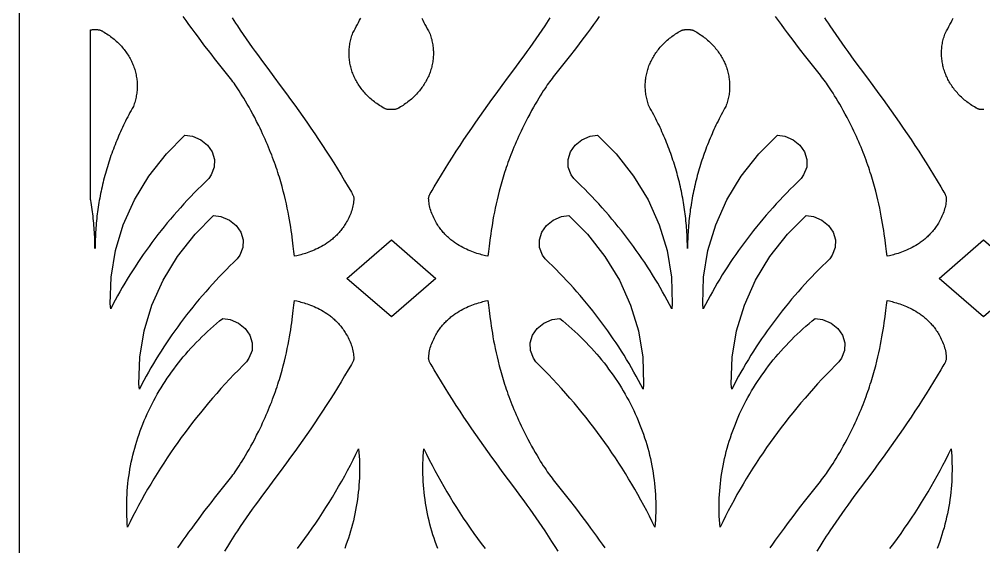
# Model space of a CAD drawing. Extents: x -412 to 412, y -418 to 418.
# Drawn here: x -412.5 to 0, y -21.1 to 204.4 of the extents above; entities that cross this region are included whole.
import ezdxf

# ---------------------------------------------------------------- set-up
doc = ezdxf.new("R2010")
doc.units = 0
doc.layers.add('LAYER_1', color=18, linetype='CONTINUOUS')

msp = doc.modelspace()

# ---------------------------------------------------------------- linework, layer by layer
at = {"layer": 'LAYER_1'}
for points in [[(-412.5, -417.5), (412.5, -417.5), (412.5, 417.5), (-412.5, 417.5)], [(-379.45, 200), (-379.23, 199.99), (-379.01, 199.98), (-378.79, 199.95), (-378.57, 199.92), (-378.36, 199.87), (-378.14, 199.82), (-377.93, 199.76), (-377.72, 199.69), (-377.52, 199.61), (-377.31, 199.52), (-377.12, 199.43), (-376.92, 199.32), (-376.73, 199.21), (-376.16, 198.87), (-375.6, 198.53), (-375.05, 198.17), (-374.5, 197.81), (-373.97, 197.44), (-373.45, 197.06), (-372.94, 196.68), (-372.44, 196.28), (-371.96, 195.88), (-371.48, 195.47), (-371.01, 195.06), (-370.56, 194.64), (-370.11, 194.21), (-369.68, 193.77), (-369.26, 193.33), (-368.85, 192.88), (-368.45, 192.43), (-368.06, 191.97), (-367.68, 191.5), (-367.32, 191.03), (-366.97, 190.55), (-366.63, 190.07), (-366.3, 189.58), (-365.98, 189.09), (-365.67, 188.6), (-365.38, 188.09), (-365.1, 187.59), (-364.83, 187.08), (-364.57, 186.56), (-364.32, 186.04), (-364.09, 185.52), (-363.87, 185), (-363.66, 184.47), (-363.47, 183.93), (-363.28, 183.4), (-363.11, 182.86), (-362.95, 182.31), (-362.81, 181.77), (-362.67, 181.22), (-362.56, 180.67), (-362.45, 180.12), (-362.35, 179.57), (-362.27, 179.01), (-362.21, 178.45), (-362.15, 177.89), (-362.11, 177.33), (-362.08, 176.77), (-362.07, 176.21), (-362.07, 175.64), (-362.08, 175.08), (-362.11, 174.51), (-362.15, 173.95), (-362.2, 173.38), (-362.27, 172.82), (-362.35, 172.25), (-362.44, 171.68), (-362.55, 171.12), (-362.68, 170.55), (-362.81, 169.99), (-362.96, 169.42), (-363.13, 168.86), (-363.31, 168.3), (-363.5, 167.74), (-363.71, 167.18), (-364.21, 166.29), (-364.71, 165.39), (-365.19, 164.5), (-365.67, 163.6), (-366.14, 162.7), (-366.6, 161.79), (-367.05, 160.89), (-367.5, 159.98), (-367.94, 159.07), (-368.37, 158.16), (-368.79, 157.24), (-369.21, 156.32), (-369.62, 155.41), (-370.02, 154.48), (-370.41, 153.56), (-370.8, 152.63), (-371.18, 151.71), (-371.55, 150.78), (-371.91, 149.85), (-372.26, 148.91), (-372.61, 147.98), (-372.95, 147.04), (-373.28, 146.1), (-373.6, 145.16), (-373.92, 144.22), (-374.23, 143.27), (-374.53, 142.33), (-374.82, 141.38), (-375.11, 140.43), (-375.38, 139.48), (-375.65, 138.53), (-375.91, 137.57), (-376.17, 136.62), (-376.41, 135.66), (-376.65, 134.7), (-376.88, 133.74), (-377.1, 132.78), (-377.32, 131.82), (-377.52, 130.86), (-377.72, 129.89), (-377.91, 128.93), (-378.09, 127.96), (-378.27, 126.99), (-378.43, 126.02), (-378.59, 125.05), (-378.74, 124.08), (-378.89, 123.11), (-379.02, 122.13), (-379.15, 121.16), (-379.27, 120.19), (-379.38, 119.21), (-379.48, 118.23), (-379.57, 117.25), (-379.66, 116.28), (-379.74, 115.3), (-379.81, 114.32), (-379.87, 113.34), (-379.93, 112.36), (-379.97, 111.37), (-380.01, 110.39), (-380.04, 109.41), (-380.06, 108.43), (-380.07, 107.78), (-380.07, 108.73), (-380.09, 109.86), (-380.11, 110.99), (-380.14, 109.86), (-380.15, 108.73), (-380.15, 107.78), (-380.15, 107.44), (-380.14, 106.46), (-380.15, 107.59), (-380.15, 107.78), (-380.16, 108.43), (-380.19, 109.41), (-380.22, 110.39), (-380.25, 111.37), (-380.3, 112.36), (-380.35, 113.34), (-380.42, 114.32), (-380.49, 115.3), (-380.57, 116.28), (-380.65, 117.25), (-380.75, 118.23), (-380.85, 119.21), (-380.96, 120.19), (-381.08, 121.16), (-381.21, 122.13), (-381.34, 123.11), (-381.48, 124.08), (-381.63, 125.05), (-381.79, 126.02), (-381.96, 126.99), (-382.01, 127.29), (-382.01, 199.84), (-381.87, 199.87), (-381.66, 199.92), (-381.44, 199.95), (-381.22, 199.98), (-381, 199.99), (-380.78, 200), (-380.56, 200), (-380.33, 200), (-380.11, 199.98), (-379.89, 200), (-379.67, 200)], [(-126.04, 200), (-125.82, 199.99), (-125.6, 199.98), (-125.38, 199.95), (-125.16, 199.92), (-124.95, 199.87), (-124.73, 199.82), (-124.52, 199.76), (-124.31, 199.69), (-124.11, 199.61), (-123.9, 199.52), (-123.71, 199.43), (-123.51, 199.32), (-123.33, 199.21), (-122.75, 198.87), (-122.19, 198.53), (-121.64, 198.17), (-121.1, 197.81), (-120.56, 197.44), (-120.04, 197.06), (-119.53, 196.68), (-119.04, 196.28), (-118.55, 195.88), (-118.07, 195.47), (-117.6, 195.06), (-117.15, 194.64), (-116.7, 194.21), (-116.27, 193.77), (-115.85, 193.33), (-115.44, 192.88), (-115.04, 192.43), (-114.65, 191.97), (-114.28, 191.5), (-113.91, 191.03), (-113.56, 190.55), (-113.22, 190.07), (-112.89, 189.58), (-112.57, 189.09), (-112.26, 188.6), (-111.97, 188.09), (-111.69, 187.59), (-111.42, 187.08), (-111.16, 186.56), (-110.91, 186.04), (-110.68, 185.52), (-110.46, 185), (-110.25, 184.47), (-110.06, 183.93), (-109.87, 183.4), (-109.7, 182.86), (-109.54, 182.31), (-109.4, 181.77), (-109.27, 181.22), (-109.15, 180.67), (-109.04, 180.12), (-108.95, 179.57), (-108.87, 179.01), (-108.8, 178.45), (-108.74, 177.89), (-108.7, 177.33), (-108.67, 176.77), (-108.66, 176.21), (-108.66, 175.64), (-108.67, 175.08), (-108.7, 174.51), (-108.74, 173.95), (-108.79, 173.38), (-108.86, 172.82), (-108.94, 172.25), (-109.03, 171.68), (-109.14, 171.12), (-109.27, 170.55), (-109.4, 169.99), (-109.56, 169.42), (-109.72, 168.86), (-109.9, 168.3), (-110.1, 167.74), (-110.3, 167.18), (-110.8, 166.29), (-111.3, 165.39), (-111.78, 164.5), (-112.26, 163.6), (-112.73, 162.7), (-113.19, 161.79), (-113.64, 160.89), (-114.09, 159.98), (-114.53, 159.07), (-114.96, 158.16), (-115.39, 157.24), (-115.8, 156.32), (-116.21, 155.41), (-116.61, 154.48), (-117, 153.56), (-117.39, 152.63), (-117.77, 151.71), (-118.14, 150.78), (-118.5, 149.85), (-118.85, 148.91), (-119.2, 147.98), (-119.54, 147.04), (-119.87, 146.1), (-120.2, 145.16), (-120.51, 144.22), (-120.82, 143.27), (-121.12, 142.33), (-121.41, 141.38), (-121.7, 140.43), (-121.97, 139.48), (-122.24, 138.53), (-122.5, 137.57), (-122.76, 136.62), (-123, 135.66), (-123.24, 134.7), (-123.47, 133.74), (-123.69, 132.78), (-123.91, 131.82), (-124.11, 130.86), (-124.31, 129.89), (-124.5, 128.93), (-124.68, 127.96), (-124.86, 126.99), (-125.03, 126.02), (-125.18, 125.05), (-125.33, 124.08), (-125.48, 123.11), (-125.61, 122.13), (-125.74, 121.16), (-125.86, 120.19), (-125.97, 119.21), (-126.07, 118.23), (-126.17, 117.25), (-126.25, 116.28), (-126.33, 115.3), (-126.4, 114.32), (-126.46, 113.34), (-126.52, 112.36), (-126.56, 111.37), (-126.6, 110.39), (-126.63, 109.41), (-126.65, 108.43), (-126.66, 107.78), (-126.66, 107.59), (-126.67, 106.46), (-126.67, 107.44), (-126.66, 107.78), (-126.66, 108.73), (-126.68, 109.86), (-126.7, 110.99), (-126.73, 109.86), (-126.74, 108.73), (-126.75, 107.78), (-126.74, 107.44), (-126.73, 106.46), (-126.75, 107.59), (-126.75, 107.78), (-126.75, 108.43), (-126.78, 109.41), (-126.81, 110.39), (-126.84, 111.37), (-126.89, 112.36), (-126.95, 113.34), (-127.01, 114.32), (-127.08, 115.3), (-127.16, 116.28), (-127.24, 117.25), (-127.34, 118.23), (-127.44, 119.21), (-127.55, 120.19), (-127.67, 121.16), (-127.8, 122.13), (-127.93, 123.11), (-128.07, 124.08), (-128.23, 125.05), (-128.38, 126.02), (-128.55, 126.99), (-128.72, 127.96), (-128.91, 128.93), (-129.1, 129.89), (-129.3, 130.86), (-129.5, 131.82), (-129.72, 132.78), (-129.94, 133.74), (-130.17, 134.7), (-130.41, 135.66), (-130.65, 136.62), (-130.9, 137.57), (-131.17, 138.53), (-131.43, 139.48), (-131.71, 140.43), (-132, 141.38), (-132.29, 142.33), (-132.59, 143.27), (-132.9, 144.22), (-133.21, 145.16), (-133.54, 146.1), (-133.87, 147.04), (-134.21, 147.98), (-134.55, 148.91), (-134.91, 149.85), (-135.27, 150.78), (-135.64, 151.71), (-136.02, 152.63), (-136.41, 153.56), (-136.8, 154.48), (-137.2, 155.41), (-137.61, 156.32), (-138.02, 157.24), (-138.45, 158.16), (-138.88, 159.07), (-139.32, 159.98), (-139.76, 160.89), (-140.22, 161.79), (-140.68, 162.7), (-141.15, 163.6), (-141.63, 164.5), (-142.11, 165.39), (-142.6, 166.29), (-143.1, 167.18), (-143.31, 167.74), (-143.51, 168.3), (-143.69, 168.86), (-143.85, 169.42), (-144, 169.99), (-144.14, 170.55), (-144.27, 171.12), (-144.37, 171.68), (-144.47, 172.25), (-144.55, 172.82), (-144.62, 173.38), (-144.67, 173.95), (-144.71, 174.51), (-144.74, 175.08), (-144.75, 175.64), (-144.75, 176.21), (-144.73, 176.77), (-144.71, 177.33), (-144.67, 177.89), (-144.61, 178.45), (-144.54, 179.01), (-144.46, 179.57), (-144.37, 180.12), (-144.26, 180.67), (-144.14, 181.22), (-144.01, 181.77), (-143.87, 182.31), (-143.71, 182.86), (-143.54, 183.4), (-143.35, 183.93), (-143.16, 184.47), (-142.95, 185), (-142.73, 185.52), (-142.49, 186.04), (-142.25, 186.56), (-141.99, 187.08), (-141.72, 187.59), (-141.44, 188.09), (-141.15, 188.6), (-140.84, 189.09), (-140.52, 189.58), (-140.19, 190.07), (-139.85, 190.55), (-139.5, 191.03), (-139.13, 191.5), (-138.76, 191.97), (-138.37, 192.43), (-137.97, 192.88), (-137.56, 193.33), (-137.14, 193.77), (-136.71, 194.21), (-136.26, 194.64), (-135.81, 195.06), (-135.34, 195.47), (-134.86, 195.88), (-134.37, 196.28), (-133.87, 196.68), (-133.36, 197.06), (-132.84, 197.44), (-132.31, 197.81), (-131.77, 198.17), (-131.22, 198.53), (-130.66, 198.87), (-130.08, 199.21), (-129.89, 199.32), (-129.7, 199.43), (-129.5, 199.52), (-129.3, 199.61), (-129.1, 199.69), (-128.89, 199.76), (-128.68, 199.82), (-128.46, 199.87), (-128.25, 199.92), (-128.03, 199.95), (-127.81, 199.98), (-127.59, 199.99), (-127.37, 200), (-127.15, 200), (-126.93, 200), (-126.7, 199.98), (-126.48, 200), (-126.26, 200)], [(-338.48, 154.41), (-334.87, 152.84), (-332.03, 150.53), (-330.05, 147.67), (-329.05, 144.48), (-329.13, 141.16), (-330.43, 137.83), (-331.49, 136.36), (-333.06, 134.77), (-334.62, 133.25), (-336.16, 131.71), (-337.68, 130.16), (-339.19, 128.6), (-340.67, 127.03), (-342.14, 125.45), (-343.58, 123.85), (-345.01, 122.24), (-346.42, 120.63), (-347.81, 119), (-349.18, 117.36), (-350.53, 115.71), (-351.87, 114.05), (-353.18, 112.37), (-354.47, 110.69), (-355.74, 109), (-357, 107.3), (-358.23, 105.58), (-359.45, 103.86), (-360.64, 102.13), (-361.82, 100.38), (-362.97, 98.63), (-364.1, 96.87), (-365.22, 95.1), (-366.31, 93.32), (-367.38, 91.53), (-368.43, 89.73), (-369.46, 87.92), (-370.47, 86.11), (-371.46, 84.28), (-372.43, 82.45), (-373.38, 80.61), (-373.6, 82.76), (-373.24, 94.22), (-371.37, 105.51), (-368.02, 116.53), (-363.25, 127.16), (-357.09, 137.32), (-349.57, 146.9), (-341.64, 154.88)], [(-157.25, 146.9), (-149.73, 137.32), (-143.57, 127.16), (-138.79, 116.53), (-135.45, 105.51), (-133.58, 94.22), (-133.22, 82.76), (-133.44, 80.61), (-134.39, 82.45), (-135.35, 84.28), (-136.34, 86.11), (-137.35, 87.92), (-138.39, 89.73), (-139.44, 91.53), (-140.51, 93.32), (-141.6, 95.1), (-142.72, 96.87), (-143.85, 98.63), (-145, 100.38), (-146.18, 102.13), (-147.37, 103.86), (-148.59, 105.58), (-149.82, 107.3), (-151.07, 109), (-152.35, 110.69), (-153.64, 112.37), (-154.95, 114.05), (-156.28, 115.71), (-157.64, 117.36), (-159.01, 119), (-160.4, 120.63), (-161.81, 122.24), (-163.23, 123.85), (-164.68, 125.45), (-166.15, 127.03), (-167.63, 128.6), (-169.13, 130.16), (-170.66, 131.71), (-172.2, 133.25), (-173.76, 134.77), (-175.33, 136.36), (-176.39, 137.83), (-177.68, 141.16), (-177.77, 144.48), (-176.77, 147.67), (-174.79, 150.53), (-171.94, 152.84), (-168.34, 154.41), (-165.18, 154.88)], [(-85.07, 154.41), (-81.46, 152.84), (-78.62, 150.53), (-76.64, 147.67), (-75.64, 144.48), (-75.72, 141.16), (-77.02, 137.83), (-78.08, 136.36), (-79.65, 134.77), (-81.21, 133.25), (-82.75, 131.71), (-84.27, 130.16), (-85.78, 128.6), (-87.26, 127.03), (-88.73, 125.45), (-90.17, 123.85), (-91.6, 122.24), (-93.01, 120.63), (-94.4, 119), (-95.77, 117.36), (-97.12, 115.71), (-98.46, 114.05), (-99.77, 112.37), (-101.06, 110.69), (-102.34, 109), (-103.59, 107.3), (-104.82, 105.58), (-106.04, 103.86), (-107.23, 102.13), (-108.41, 100.38), (-109.56, 98.63), (-110.69, 96.87), (-111.81, 95.1), (-112.9, 93.32), (-113.97, 91.53), (-115.02, 89.73), (-116.05, 87.92), (-117.06, 86.11), (-118.05, 84.28), (-119.02, 82.45), (-119.97, 80.61), (-120.19, 82.76), (-119.83, 94.22), (-117.96, 105.51), (-114.62, 116.53), (-109.84, 127.16), (-103.68, 137.32), (-96.16, 146.9), (-88.23, 154.88)], [(-326.23, 120.09), (-322.63, 118.53), (-319.78, 116.22), (-317.8, 113.36), (-316.8, 110.16), (-316.89, 106.85), (-318.18, 103.52), (-319.24, 102.04), (-320.82, 100.46), (-322.38, 98.93), (-323.92, 97.4), (-325.44, 95.85), (-326.94, 94.29), (-328.43, 92.72), (-329.89, 91.13), (-331.34, 89.54), (-332.77, 87.93), (-334.18, 86.31), (-335.57, 84.68), (-336.94, 83.04), (-338.29, 81.39), (-339.62, 79.73), (-340.93, 78.06), (-342.23, 76.38), (-343.5, 74.68), (-344.75, 72.98), (-345.99, 71.27), (-347.2, 69.54), (-348.4, 67.81), (-349.57, 66.07), (-350.72, 64.32), (-351.86, 62.56), (-352.97, 60.78), (-354.06, 59), (-355.13, 57.21), (-356.19, 55.42), (-357.22, 53.61), (-358.23, 51.79), (-359.22, 49.97), (-360.19, 48.13), (-361.13, 46.29), (-361.35, 48.45), (-360.99, 59.91), (-359.12, 71.2), (-355.78, 82.21), (-351, 92.85), (-344.84, 103.01), (-337.32, 112.58), (-329.39, 120.57)], [(-169.5, 112.58), (-161.98, 103.01), (-155.81, 92.85), (-151.04, 82.21), (-147.7, 71.2), (-145.83, 59.91), (-145.46, 48.45), (-145.69, 46.29), (-146.63, 48.13), (-147.6, 49.97), (-148.59, 51.79), (-149.6, 53.61), (-150.63, 55.42), (-151.68, 57.21), (-152.76, 59), (-153.85, 60.78), (-154.96, 62.56), (-156.09, 64.32), (-157.25, 66.07), (-158.42, 67.81), (-159.62, 69.54), (-160.83, 71.27), (-162.06, 72.98), (-163.32, 74.68), (-164.59, 76.38), (-165.89, 78.06), (-167.2, 79.73), (-168.53, 81.39), (-169.88, 83.04), (-171.25, 84.68), (-172.64, 86.31), (-174.05, 87.93), (-175.48, 89.54), (-176.93, 91.13), (-178.39, 92.72), (-179.88, 94.29), (-181.38, 95.85), (-182.9, 97.4), (-184.44, 98.93), (-186, 100.46), (-187.58, 102.04), (-188.64, 103.52), (-189.93, 106.85), (-190.02, 110.16), (-189.02, 113.36), (-187.04, 116.22), (-184.19, 118.53), (-180.59, 120.09), (-177.42, 120.57)], [(-72.82, 120.09), (-69.22, 118.53), (-66.37, 116.22), (-64.39, 113.36), (-63.39, 110.16), (-63.48, 106.85), (-64.77, 103.52), (-65.83, 102.04), (-67.41, 100.46), (-68.97, 98.93), (-70.51, 97.4), (-72.03, 95.85), (-73.53, 94.29), (-75.02, 92.72), (-76.48, 91.13), (-77.93, 89.54), (-79.36, 87.93), (-80.77, 86.31), (-82.16, 84.68), (-83.53, 83.04), (-84.88, 81.39), (-86.21, 79.73), (-87.52, 78.06), (-88.82, 76.38), (-90.09, 74.68), (-91.34, 72.98), (-92.58, 71.27), (-93.79, 69.54), (-94.99, 67.81), (-96.16, 66.07), (-97.31, 64.32), (-98.45, 62.56), (-99.56, 60.78), (-100.65, 59), (-101.73, 57.21), (-102.78, 55.42), (-103.81, 53.61), (-104.82, 51.79), (-105.81, 49.97), (-106.78, 48.13), (-107.72, 46.29), (-107.95, 48.45), (-107.58, 59.91), (-105.71, 71.2), (-102.37, 82.21), (-97.6, 92.85), (-91.43, 103.01), (-83.91, 112.58), (-75.99, 120.57)], [(-380.07, 107.59), (-380.08, 106.46), (-380.08, 107.44), (-380.07, 107.78)], [(-234.3, 93.65), (-234.3, 93.65), (-234.3, 93.64), (-234.3, 93.64), (-234.3, 93.63), (-253.36, 77.21), (-272.42, 93.63), (-272.42, 93.64), (-272.42, 93.64), (-272.42, 93.65), (-272.42, 93.65), (-253.36, 110.07)], [(19.01, 93.65), (19.01, 93.65), (19.01, 93.64), (19.01, 93.64), (19.01, 93.63), (-0.05, 77.21), (-19.11, 93.63), (-19.1, 93.64), (-19.11, 93.64), (-19.1, 93.65), (-19.11, 93.65), (-0.05, 110.07)], [(-322.29, 76.04), (-318.69, 74.48), (-315.85, 72.17), (-313.87, 69.31), (-312.87, 66.11), (-312.95, 62.8), (-314.25, 59.47), (-315.31, 57.99), (-316.88, 56.41), (-318.8, 54.45), (-320.7, 52.48), (-322.58, 50.5), (-324.43, 48.5), (-326.26, 46.49), (-328.06, 44.46), (-329.84, 42.42), (-331.59, 40.37), (-333.33, 38.3), (-335.03, 36.22), (-336.71, 34.12), (-338.37, 32.01), (-340, 29.89), (-341.61, 27.75), (-343.19, 25.61), (-344.75, 23.45), (-346.29, 21.27), (-347.79, 19.09), (-349.27, 16.89), (-350.73, 14.68), (-352.16, 12.46), (-353.57, 10.23), (-354.95, 7.98), (-356.3, 5.72), (-357.63, 3.46), (-358.93, 1.18), (-360.2, -1.11), (-361.45, -3.41), (-362.67, -5.72), (-363.87, -8.04), (-365.04, -10.38), (-366.18, -12.72), (-366.31, -11.16), (-366.42, -9.6), (-366.49, -8.04), (-366.55, -6.48), (-366.57, -4.92), (-366.57, -3.37), (-366.55, -1.82), (-366.5, -0.27), (-366.42, 1.28), (-366.32, 2.83), (-366.19, 4.37), (-366.03, 5.91), (-365.86, 7.44), (-365.65, 8.97), (-365.42, 10.5), (-365.17, 12.02), (-364.89, 13.54), (-364.59, 15.06), (-364.26, 16.57), (-363.91, 18.08), (-363.53, 19.58), (-363.13, 21.07), (-362.7, 22.56), (-362.25, 24.05), (-361.78, 25.53), (-361.28, 27), (-360.76, 28.47), (-360.21, 29.93), (-359.64, 31.38), (-359.05, 32.83), (-358.43, 34.27), (-357.79, 35.7), (-357.13, 37.13), (-356.44, 38.55), (-355.73, 39.96), (-355, 41.36), (-354.24, 42.75), (-353.46, 44.14), (-352.66, 45.52), (-351.83, 46.88), (-350.99, 48.24), (-350.12, 49.59), (-349.22, 50.93), (-348.31, 52.26), (-347.37, 53.58), (-346.41, 54.89), (-345.43, 56.19), (-344.43, 57.48), (-343.4, 58.76), (-342.35, 60.03), (-341.29, 61.28), (-340.2, 62.53), (-339.08, 63.76), (-337.95, 64.99), (-336.8, 66.2), (-335.62, 67.39), (-334.42, 68.58), (-333.2, 69.75), (-331.97, 70.91), (-330.71, 72.06), (-329.42, 73.19), (-328.12, 74.32), (-326.8, 75.42), (-325.46, 76.52)], [(-180.02, 75.42), (-178.69, 74.32), (-177.39, 73.19), (-176.11, 72.06), (-174.85, 70.91), (-173.61, 69.75), (-172.4, 68.58), (-171.2, 67.39), (-170.02, 66.2), (-168.87, 64.99), (-167.73, 63.76), (-166.62, 62.53), (-165.53, 61.28), (-164.46, 60.03), (-163.42, 58.76), (-162.39, 57.48), (-161.39, 56.19), (-160.41, 54.89), (-159.45, 53.58), (-158.51, 52.26), (-157.59, 50.93), (-156.7, 49.59), (-155.83, 48.24), (-154.98, 46.88), (-154.16, 45.52), (-153.36, 44.14), (-152.58, 42.75), (-151.82, 41.36), (-151.09, 39.96), (-150.38, 38.55), (-149.69, 37.13), (-149.03, 35.7), (-148.39, 34.27), (-147.77, 32.83), (-147.18, 31.38), (-146.61, 29.93), (-146.06, 28.47), (-145.54, 27), (-145.04, 25.53), (-144.56, 24.05), (-144.11, 22.56), (-143.69, 21.07), (-143.29, 19.58), (-142.91, 18.08), (-142.56, 16.57), (-142.23, 15.06), (-141.93, 13.54), (-141.65, 12.02), (-141.39, 10.5), (-141.17, 8.97), (-140.96, 7.44), (-140.78, 5.91), (-140.63, 4.37), (-140.5, 2.83), (-140.4, 1.28), (-140.32, -0.27), (-140.27, -1.82), (-140.25, -3.37), (-140.25, -4.92), (-140.27, -6.48), (-140.32, -8.04), (-140.4, -9.6), (-140.51, -11.16), (-140.64, -12.72), (-141.78, -10.38), (-142.95, -8.04), (-144.14, -5.72), (-145.37, -3.41), (-146.61, -1.11), (-147.89, 1.18), (-149.19, 3.46), (-150.52, 5.72), (-151.87, 7.98), (-153.25, 10.23), (-154.66, 12.46), (-156.09, 14.68), (-157.54, 16.89), (-159.03, 19.09), (-160.53, 21.27), (-162.07, 23.45), (-163.62, 25.61), (-165.21, 27.75), (-166.81, 29.89), (-168.45, 32.01), (-170.1, 34.12), (-171.79, 36.22), (-173.49, 38.3), (-175.22, 40.37), (-176.98, 42.42), (-178.76, 44.46), (-180.56, 46.49), (-182.39, 48.5), (-184.24, 50.5), (-186.12, 52.48), (-188.01, 54.45), (-189.94, 56.41), (-191.51, 57.99), (-192.57, 59.47), (-193.87, 62.8), (-193.95, 66.11), (-192.95, 69.31), (-190.97, 72.17), (-188.13, 74.48), (-184.52, 76.04), (-181.36, 76.52)], [(-68.89, 76.04), (-65.28, 74.48), (-62.44, 72.17), (-60.46, 69.31), (-59.46, 66.11), (-59.54, 62.8), (-60.84, 59.47), (-61.9, 57.99), (-63.47, 56.41), (-65.39, 54.45), (-67.29, 52.48), (-69.17, 50.5), (-71.02, 48.5), (-72.85, 46.49), (-74.65, 44.46), (-76.43, 42.42), (-78.19, 40.37), (-79.92, 38.3), (-81.62, 36.22), (-83.31, 34.12), (-84.96, 32.01), (-86.6, 29.89), (-88.2, 27.75), (-89.79, 25.61), (-91.34, 23.45), (-92.88, 21.27), (-94.38, 19.09), (-95.87, 16.89), (-97.32, 14.68), (-98.75, 12.46), (-100.16, 10.23), (-101.54, 7.98), (-102.89, 5.72), (-104.22, 3.46), (-105.52, 1.18), (-106.79, -1.11), (-108.04, -3.41), (-109.27, -5.72), (-110.46, -8.04), (-111.63, -10.38), (-112.77, -12.72), (-112.9, -11.16), (-113.01, -9.6), (-113.09, -8.04), (-113.14, -6.48), (-113.16, -4.92), (-113.16, -3.37), (-113.14, -1.82), (-113.09, -0.27), (-113.01, 1.28), (-112.91, 2.83), (-112.78, 4.37), (-112.63, 5.91), (-112.45, 7.44), (-112.24, 8.97), (-112.01, 10.5), (-111.76, 12.02), (-111.48, 13.54), (-111.18, 15.06), (-110.85, 16.57), (-110.5, 18.08), (-110.12, 19.58), (-109.72, 21.07), (-109.29, 22.56), (-108.84, 24.05), (-108.37, 25.53), (-107.87, 27), (-107.35, 28.47), (-106.8, 29.93), (-106.23, 31.38), (-105.64, 32.83), (-105.02, 34.27), (-104.38, 35.7), (-103.72, 37.13), (-103.03, 38.55), (-102.32, 39.96), (-101.59, 41.36), (-100.83, 42.75), (-100.05, 44.14), (-99.25, 45.52), (-98.42, 46.88), (-97.58, 48.24), (-96.71, 49.59), (-95.81, 50.93), (-94.9, 52.26), (-93.96, 53.58), (-93, 54.89), (-92.02, 56.19), (-91.02, 57.48), (-89.99, 58.76), (-88.95, 60.03), (-87.88, 61.28), (-86.79, 62.53), (-85.67, 63.76), (-84.54, 64.99), (-83.39, 66.2), (-82.21, 67.39), (-81.01, 68.58), (-79.8, 69.75), (-78.56, 70.91), (-77.3, 72.06), (-76.02, 73.19), (-74.71, 74.32), (-73.39, 75.42), (-72.05, 76.52)]]:
    msp.add_lwpolyline(points, close=True, dxfattribs=at)
for points in [[(-321.45, 204.97), (-320.73, 203.85), (-319.98, 202.71), (-319.21, 201.55), (-317.97, 199.7), (-316.71, 197.86), (-315.43, 196.03), (-314.14, 194.2), (-312.85, 192.38), (-311.54, 190.56), (-310.22, 188.75), (-308.9, 186.95), (-306.24, 183.34), (-303.57, 179.74), (-300.9, 176.15), (-298.23, 172.54), (-296.47, 170.13), (-294.71, 167.7), (-292.97, 165.27), (-291.24, 162.83), (-289.53, 160.38), (-287.83, 157.92), (-286.15, 155.45), (-284.48, 152.97), (-282.84, 150.49), (-281.2, 147.99), (-279.59, 145.49), (-278, 142.97), (-276.42, 140.45), (-274.86, 137.92), (-273.33, 135.37), (-271.81, 132.82), (-270.87, 131.22), (-270.46, 130.51), (-270.1, 129.86), (-269.95, 129.56), (-269.81, 129.27), (-269.69, 129), (-269.59, 128.75), (-269.52, 128.51), (-269.46, 128.28), (-269.43, 128.08), (-269.42, 127.88), (-269.44, 127.23), (-269.49, 126.57), (-269.57, 125.92), (-269.67, 125.27), (-269.8, 124.62), (-269.95, 123.97), (-270.12, 123.33), (-270.31, 122.69), (-270.53, 122.06), (-270.76, 121.43), (-271.01, 120.81), (-271.28, 120.19), (-271.56, 119.58), (-271.86, 118.97), (-272.17, 118.38), (-272.49, 117.79), (-272.78, 117.29), (-273.07, 116.81), (-273.38, 116.33), (-273.69, 115.87), (-274, 115.41), (-274.33, 114.97), (-274.65, 114.54), (-274.99, 114.12), (-275.33, 113.71), (-275.67, 113.31), (-276.02, 112.92), (-276.38, 112.54), (-276.74, 112.17), (-277.1, 111.81), (-277.47, 111.46), (-277.84, 111.12), (-278.21, 110.78), (-278.59, 110.46), (-278.97, 110.15), (-279.35, 109.84), (-279.74, 109.55), (-280.13, 109.26), (-280.51, 108.98), (-280.91, 108.71), (-281.69, 108.19), (-282.48, 107.71), (-283.27, 107.25), (-284.05, 106.83), (-284.84, 106.43), (-285.61, 106.06), (-286.38, 105.71), (-287.14, 105.39), (-287.89, 105.1), (-288.62, 104.82), (-289.34, 104.57), (-290.04, 104.34), (-290.72, 104.12), (-291.38, 103.93), (-292.01, 103.75), (-292.61, 103.59), (-293.74, 103.3), (-294.72, 103.07), (-295, 105.15), (-295.3, 107.44), (-295.62, 109.95), (-295.98, 112.66), (-296.19, 114.09), (-296.41, 115.57), (-296.66, 117.1), (-296.92, 118.68), (-297.21, 120.3), (-297.53, 121.97), (-297.87, 123.68), (-298.25, 125.44), (-298.65, 127.24), (-299.09, 129.09), (-299.57, 130.97), (-300.09, 132.9), (-300.65, 134.87), (-300.95, 135.87), (-301.25, 136.88), (-301.57, 137.9), (-301.9, 138.93), (-302.24, 139.97), (-302.59, 141.02), (-302.96, 142.07), (-303.34, 143.14), (-303.73, 144.22), (-304.13, 145.3), (-304.55, 146.39), (-304.98, 147.5), (-305.43, 148.61), (-305.89, 149.73), (-306.36, 150.86), (-306.85, 152), (-307.35, 153.14), (-307.87, 154.29), (-308.41, 155.46), (-308.96, 156.63), (-309.53, 157.81), (-310.11, 158.99), (-310.97, 160.7), (-311.82, 162.34), (-312.64, 163.9), (-313.45, 165.39), (-314.24, 166.8), (-315.01, 168.14), (-315.75, 169.41), (-316.47, 170.61), (-317.16, 171.73), (-317.82, 172.78), (-318.46, 173.77), (-319.06, 174.68), (-319.62, 175.53), (-320.16, 176.31), (-320.65, 177.02), (-321.11, 177.66), (-321.64, 178.39), (-322.18, 179.11), (-322.73, 179.83), (-323.28, 180.54), (-324.4, 181.96), (-325.54, 183.37), (-327.82, 186.18), (-328.96, 187.59), (-330.07, 189.02), (-331.59, 191), (-333.07, 192.94), (-334.51, 194.85), (-335.91, 196.73), (-337.28, 198.57), (-338.62, 200.38), (-339.92, 202.15), (-341.18, 203.89), (-342.4, 205.59)], [(-240.35, 204.89), (-239.9, 203.98), (-239.44, 203.08), (-238.97, 202.17), (-238.49, 201.28), (-238.01, 200.38), (-237.51, 199.49), (-237.01, 198.59), (-236.8, 198.04), (-236.61, 197.48), (-236.43, 196.91), (-236.27, 196.35), (-236.11, 195.79), (-235.98, 195.22), (-235.85, 194.66), (-235.74, 194.09), (-235.65, 193.53), (-235.57, 192.96), (-235.5, 192.39), (-235.45, 191.83), (-235.41, 191.26), (-235.38, 190.7), (-235.37, 190.13), (-235.37, 189.57), (-235.38, 189), (-235.41, 188.44), (-235.45, 187.88), (-235.51, 187.32), (-235.57, 186.76), (-235.66, 186.21), (-235.75, 185.65), (-235.86, 185.1), (-235.98, 184.55), (-236.11, 184), (-236.25, 183.46), (-236.41, 182.92), (-236.58, 182.38), (-236.77, 181.84), (-236.96, 181.31), (-237.17, 180.78), (-237.39, 180.25), (-237.62, 179.73), (-237.87, 179.21), (-238.13, 178.7), (-238.4, 178.19), (-238.68, 177.68), (-238.97, 177.18), (-239.28, 176.68), (-239.6, 176.19), (-239.93, 175.7), (-240.27, 175.22), (-240.62, 174.74), (-240.98, 174.27), (-241.36, 173.81), (-241.75, 173.35), (-242.15, 172.89), (-242.56, 172.44), (-242.98, 172), (-243.41, 171.57), (-243.86, 171.14), (-244.31, 170.72), (-244.78, 170.3), (-245.26, 169.89), (-245.74, 169.49), (-246.24, 169.1), (-246.75, 168.71), (-247.27, 168.33), (-247.81, 167.96), (-248.35, 167.6), (-248.9, 167.25), (-249.46, 166.9), (-250.04, 166.56), (-250.22, 166.45), (-250.42, 166.35), (-250.61, 166.25), (-250.82, 166.16), (-251.02, 166.09), (-251.23, 166.02), (-251.44, 165.95), (-251.66, 165.9), (-251.87, 165.86), (-252.09, 165.82), (-252.31, 165.8), (-252.53, 165.78), (-252.75, 165.77), (-252.97, 165.77), (-253.19, 165.78), (-253.41, 165.8), (-253.63, 165.78), (-253.86, 165.77), (-254.08, 165.77), (-254.3, 165.78), (-254.52, 165.8), (-254.74, 165.82), (-254.96, 165.86), (-255.17, 165.9), (-255.39, 165.95), (-255.6, 166.02), (-255.81, 166.09), (-256.01, 166.16), (-256.21, 166.25), (-256.41, 166.35), (-256.6, 166.45), (-256.79, 166.56), (-257.37, 166.9), (-257.93, 167.25), (-258.48, 167.6), (-259.02, 167.96), (-259.55, 168.33), (-260.07, 168.71), (-260.58, 169.1), (-261.08, 169.49), (-261.57, 169.89), (-262.05, 170.3), (-262.52, 170.72), (-262.97, 171.14), (-263.41, 171.57), (-263.85, 172), (-264.27, 172.44), (-264.68, 172.89), (-265.08, 173.35), (-265.47, 173.81), (-265.84, 174.27), (-266.21, 174.74), (-266.56, 175.22), (-266.9, 175.7), (-267.23, 176.19), (-267.55, 176.68), (-267.86, 177.18), (-268.15, 177.68), (-268.43, 178.19), (-268.7, 178.7), (-268.96, 179.21), (-269.2, 179.73), (-269.44, 180.25), (-269.66, 180.78), (-269.87, 181.31), (-270.06, 181.84), (-270.25, 182.38), (-270.42, 182.92), (-270.57, 183.46), (-270.72, 184), (-270.85, 184.55), (-270.97, 185.1), (-271.08, 185.65), (-271.17, 186.21), (-271.25, 186.76), (-271.32, 187.32), (-271.38, 187.88), (-271.42, 188.44), (-271.44, 189), (-271.46, 189.57), (-271.46, 190.13), (-271.45, 190.7), (-271.42, 191.26), (-271.38, 191.83), (-271.33, 192.39), (-271.26, 192.96), (-271.18, 193.53), (-271.08, 194.09), (-270.97, 194.66), (-270.85, 195.22), (-270.71, 195.79), (-270.56, 196.35), (-270.4, 196.91), (-270.22, 197.48), (-270.02, 198.04), (-269.81, 198.59), (-269.31, 199.49), (-268.82, 200.38), (-268.34, 201.28), (-267.86, 202.17), (-267.39, 203.08), (-266.93, 203.98), (-266.47, 204.89)], [(-164.41, 205.59), (-165.64, 203.89), (-166.9, 202.15), (-168.2, 200.38), (-169.53, 198.57), (-170.9, 196.73), (-172.31, 194.85), (-173.75, 192.94), (-175.23, 191), (-176.75, 189.02), (-177.86, 187.59), (-178.99, 186.18), (-181.28, 183.37), (-182.41, 181.96), (-183.54, 180.54), (-184.09, 179.83), (-184.64, 179.11), (-185.18, 178.39), (-185.71, 177.66), (-186.16, 177.02), (-186.66, 176.31), (-187.19, 175.53), (-187.76, 174.68), (-188.36, 173.77), (-188.99, 172.78), (-189.66, 171.73), (-190.35, 170.61), (-191.06, 169.41), (-191.81, 168.14), (-192.57, 166.8), (-193.36, 165.39), (-194.17, 163.9), (-195, 162.34), (-195.85, 160.7), (-196.71, 158.99), (-197.29, 157.81), (-197.86, 156.63), (-198.41, 155.46), (-198.94, 154.29), (-199.46, 153.14), (-199.97, 152), (-200.46, 150.86), (-200.93, 149.73), (-201.39, 148.61), (-201.84, 147.5), (-202.27, 146.39), (-202.69, 145.3), (-203.09, 144.22), (-203.48, 143.14), (-203.86, 142.07), (-204.22, 141.02), (-204.58, 139.97), (-204.92, 138.93), (-205.25, 137.9), (-205.57, 136.88), (-205.87, 135.87), (-206.17, 134.87), (-206.73, 132.9), (-207.24, 130.97), (-207.72, 129.09), (-208.16, 127.24), (-208.57, 125.44), (-208.95, 123.68), (-209.29, 121.97), (-209.61, 120.3), (-209.9, 118.68), (-210.16, 117.1), (-210.4, 115.57), (-210.63, 114.09), (-210.83, 112.66), (-211.2, 109.95), (-211.52, 107.44), (-211.81, 105.15), (-212.09, 103.07), (-213.08, 103.3), (-214.2, 103.59), (-214.81, 103.75), (-215.44, 103.93), (-216.1, 104.12), (-216.78, 104.34), (-217.48, 104.57), (-218.19, 104.82), (-218.93, 105.1), (-219.68, 105.39), (-220.44, 105.71), (-221.21, 106.06), (-221.98, 106.43), (-222.77, 106.83), (-223.55, 107.25), (-224.34, 107.71), (-225.13, 108.19), (-225.91, 108.71), (-226.3, 108.98), (-226.69, 109.26), (-227.08, 109.55), (-227.46, 109.84), (-227.85, 110.15), (-228.23, 110.46), (-228.6, 110.78), (-228.98, 111.12), (-229.35, 111.46), (-229.72, 111.81), (-230.08, 112.17), (-230.44, 112.54), (-230.79, 112.92), (-231.14, 113.31), (-231.49, 113.71), (-231.83, 114.12), (-232.16, 114.54), (-232.49, 114.97), (-232.82, 115.41), (-233.13, 115.87), (-233.44, 116.33), (-233.74, 116.81), (-234.04, 117.29), (-234.33, 117.79), (-234.65, 118.38), (-234.96, 118.97), (-235.26, 119.58), (-235.54, 120.19), (-235.81, 120.81), (-236.06, 121.43), (-236.29, 122.06), (-236.5, 122.69), (-236.7, 123.33), (-236.87, 123.97), (-237.02, 124.62), (-237.15, 125.27), (-237.25, 125.92), (-237.33, 126.57), (-237.38, 127.23), (-237.4, 127.88), (-237.39, 128.08), (-237.36, 128.28), (-237.3, 128.51), (-237.22, 128.75), (-237.12, 129), (-237.01, 129.27), (-236.87, 129.56), (-236.72, 129.86), (-236.36, 130.51), (-235.95, 131.22), (-235.01, 132.82), (-233.49, 135.37), (-231.95, 137.92), (-230.4, 140.45), (-228.82, 142.97), (-227.23, 145.49), (-225.61, 147.99), (-223.98, 150.49), (-222.33, 152.97), (-220.67, 155.45), (-218.99, 157.92), (-217.29, 160.38), (-215.58, 162.83), (-213.85, 165.27), (-212.11, 167.7), (-210.35, 170.13), (-208.58, 172.54), (-205.92, 176.15), (-203.25, 179.74), (-200.58, 183.34), (-197.92, 186.95), (-196.59, 188.75), (-195.28, 190.56), (-193.97, 192.38), (-192.67, 194.2), (-191.39, 196.03), (-190.11, 197.86), (-188.85, 199.7), (-187.6, 201.55), (-186.84, 202.71), (-186.09, 203.85), (-185.37, 204.97)], [(-68.04, 204.97), (-67.32, 203.85), (-66.57, 202.71), (-65.8, 201.55), (-64.56, 199.7), (-63.3, 197.86), (-62.02, 196.03), (-60.74, 194.2), (-59.44, 192.38), (-58.13, 190.56), (-56.81, 188.75), (-55.49, 186.95), (-52.83, 183.34), (-50.16, 179.74), (-47.49, 176.15), (-44.82, 172.54), (-43.06, 170.13), (-41.3, 167.7), (-39.56, 165.27), (-37.83, 162.83), (-36.12, 160.38), (-34.42, 157.92), (-32.74, 155.45), (-31.08, 152.97), (-29.43, 150.49), (-27.8, 147.99), (-26.18, 145.49), (-24.59, 142.97), (-23.01, 140.45), (-21.46, 137.92), (-19.92, 135.37), (-18.4, 132.82), (-17.46, 131.22), (-17.05, 130.51), (-16.69, 129.86), (-16.54, 129.56), (-16.4, 129.27), (-16.28, 129), (-16.19, 128.75), (-16.11, 128.51), (-16.05, 128.28), (-16.02, 128.08), (-16.01, 127.88), (-16.03, 127.23), (-16.08, 126.57), (-16.16, 125.92), (-16.26, 125.27), (-16.39, 124.62), (-16.54, 123.97), (-16.71, 123.33), (-16.91, 122.69), (-17.12, 122.06), (-17.35, 121.43), (-17.6, 120.81), (-17.87, 120.19), (-18.15, 119.58), (-18.45, 118.97), (-18.76, 118.38), (-19.08, 117.79), (-19.37, 117.29), (-19.67, 116.81), (-19.97, 116.33), (-20.28, 115.87), (-20.59, 115.41), (-20.92, 114.97), (-21.25, 114.54), (-21.58, 114.12), (-21.92, 113.71), (-22.26, 113.31), (-22.61, 112.92), (-22.97, 112.54), (-23.33, 112.17), (-23.69, 111.81), (-24.06, 111.46), (-24.43, 111.12), (-24.8, 110.78), (-25.18, 110.46), (-25.56, 110.15), (-25.94, 109.84), (-26.33, 109.55), (-26.72, 109.26), (-27.11, 108.98), (-27.5, 108.71), (-28.28, 108.19), (-29.07, 107.71), (-29.86, 107.25), (-30.64, 106.83), (-31.43, 106.43), (-32.2, 106.06), (-32.97, 105.71), (-33.73, 105.39), (-34.48, 105.1), (-35.22, 104.82), (-35.93, 104.57), (-36.63, 104.34), (-37.31, 104.12), (-37.97, 103.93), (-38.6, 103.75), (-39.21, 103.59), (-40.33, 103.3), (-41.31, 103.07), (-41.6, 105.15), (-41.89, 107.44), (-42.21, 109.95), (-42.58, 112.66), (-42.78, 114.09), (-43, 115.57), (-43.25, 117.1), (-43.51, 118.68), (-43.8, 120.3), (-44.12, 121.97), (-44.46, 123.68), (-44.84, 125.44), (-45.24, 127.24), (-45.69, 129.09), (-46.16, 130.97), (-46.68, 132.9), (-47.24, 134.87), (-47.54, 135.87), (-47.84, 136.88), (-48.16, 137.9), (-48.49, 138.93), (-48.83, 139.97), (-49.18, 141.02), (-49.55, 142.07), (-49.93, 143.14), (-50.32, 144.22), (-50.72, 145.3), (-51.14, 146.39), (-51.57, 147.5), (-52.02, 148.61), (-52.48, 149.73), (-52.95, 150.86), (-53.44, 152), (-53.95, 153.14), (-54.46, 154.29), (-55, 155.46), (-55.55, 156.63), (-56.12, 157.81), (-56.7, 158.99), (-57.56, 160.7), (-58.41, 162.34), (-59.24, 163.9), (-60.05, 165.39), (-60.83, 166.8), (-61.6, 168.14), (-62.34, 169.41), (-63.06, 170.61), (-63.75, 171.73), (-64.42, 172.78), (-65.05, 173.77), (-65.65, 174.68), (-66.22, 175.53), (-66.75, 176.31), (-67.24, 177.02), (-67.7, 177.66), (-68.23, 178.39), (-68.77, 179.11), (-69.32, 179.83), (-69.87, 180.54), (-71, 181.96), (-72.13, 183.37), (-74.42, 186.18), (-75.55, 187.59), (-76.66, 189.02), (-78.18, 191), (-79.66, 192.94), (-81.1, 194.85), (-82.51, 196.73), (-83.88, 198.57), (-85.21, 200.38), (-86.51, 202.15), (-87.77, 203.89), (-89, 205.59)], [(0.01, 165.8), (-0.22, 165.78), (-0.44, 165.77), (-0.66, 165.77), (-0.88, 165.78), (-1.1, 165.8), (-1.32, 165.82), (-1.54, 165.86), (-1.75, 165.9), (-1.97, 165.95), (-2.18, 166.02), (-2.39, 166.09), (-2.59, 166.16), (-2.79, 166.25), (-2.99, 166.35), (-3.19, 166.45), (-3.37, 166.56), (-3.95, 166.9), (-4.51, 167.25), (-5.06, 167.6), (-5.6, 167.96), (-6.13, 168.33), (-6.66, 168.71), (-7.17, 169.1), (-7.66, 169.49), (-8.15, 169.89), (-8.63, 170.3), (-9.1, 170.72), (-9.55, 171.14), (-10, 171.57), (-10.43, 172), (-10.85, 172.44), (-11.26, 172.89), (-11.66, 173.35), (-12.05, 173.81), (-12.42, 174.27), (-12.79, 174.74), (-13.14, 175.22), (-13.48, 175.7), (-13.81, 176.19), (-14.13, 176.68), (-14.44, 177.18), (-14.73, 177.68), (-15.01, 178.19), (-15.28, 178.7), (-15.54, 179.21), (-15.78, 179.73), (-16.02, 180.25), (-16.24, 180.78), (-16.45, 181.31), (-16.64, 181.84), (-16.83, 182.38), (-17, 182.92), (-17.16, 183.46), (-17.3, 184), (-17.43, 184.55), (-17.55, 185.1), (-17.66, 185.65), (-17.75, 186.21), (-17.83, 186.76), (-17.9, 187.32), (-17.96, 187.88), (-18, 188.44), (-18.03, 189), (-18.04, 189.57), (-18.04, 190.13), (-18.03, 190.7), (-18, 191.26), (-17.96, 191.83), (-17.91, 192.39), (-17.84, 192.96), (-17.76, 193.53), (-17.66, 194.09), (-17.56, 194.66), (-17.43, 195.22), (-17.3, 195.79), (-17.14, 196.35), (-16.98, 196.91), (-16.8, 197.48), (-16.6, 198.04), (-16.4, 198.59), (-15.9, 199.49), (-15.4, 200.38), (-14.92, 201.28), (-14.44, 202.17), (-13.97, 203.08), (-13.51, 203.98), (-13.06, 204.89)], [(-344.75, -21.61), (-343.6, -19.97), (-342.4, -18.31), (-341.18, -16.61), (-339.92, -14.87), (-338.62, -13.1), (-337.28, -11.29), (-335.91, -9.45), (-334.51, -7.57), (-333.07, -5.66), (-331.59, -3.71), (-330.07, -1.73), (-328.96, -0.31), (-327.82, 1.1), (-325.54, 3.92), (-324.4, 5.33), (-323.28, 6.74), (-322.73, 7.46), (-322.18, 8.18), (-321.64, 8.9), (-321.11, 9.63), (-320.65, 10.27), (-320.16, 10.98), (-319.62, 11.76), (-319.06, 12.6), (-318.46, 13.52), (-317.82, 14.5), (-317.16, 15.55), (-316.47, 16.68), (-315.75, 17.88), (-315.01, 19.14), (-314.24, 20.48), (-313.45, 21.9), (-312.64, 23.38), (-311.82, 24.95), (-310.97, 26.58), (-310.11, 28.29), (-309.53, 29.48), (-308.96, 30.66), (-308.41, 31.83), (-307.87, 32.99), (-307.35, 34.14), (-306.85, 35.29), (-306.36, 36.43), (-305.89, 37.56), (-305.43, 38.68), (-304.98, 39.79), (-304.55, 40.89), (-304.13, 41.98), (-303.73, 43.07), (-303.34, 44.15), (-302.96, 45.21), (-302.59, 46.27), (-302.24, 47.32), (-301.9, 48.36), (-301.57, 49.38), (-301.25, 50.4), (-300.95, 51.41), (-300.65, 52.41), (-300.09, 54.38), (-299.57, 56.31), (-299.09, 58.2), (-298.65, 60.04), (-298.25, 61.85), (-297.87, 63.6), (-297.53, 65.32), (-297.21, 66.99), (-296.92, 68.61), (-296.66, 70.19), (-296.41, 71.71), (-296.19, 73.19), (-295.98, 74.63), (-295.62, 77.34), (-295.3, 79.84), (-295, 82.14), (-294.72, 84.21), (-293.74, 83.98), (-292.61, 83.7), (-292.01, 83.53), (-291.38, 83.36), (-290.72, 83.16), (-290.04, 82.95), (-289.34, 82.72), (-288.62, 82.46), (-287.89, 82.19), (-287.14, 81.89), (-286.38, 81.57), (-285.61, 81.23), (-284.84, 80.86), (-284.05, 80.46), (-283.27, 80.03), (-282.48, 79.58), (-281.69, 79.09), (-280.91, 78.58), (-280.51, 78.31), (-280.13, 78.03), (-279.74, 77.74), (-279.35, 77.44), (-278.97, 77.14), (-278.59, 76.82), (-278.21, 76.5), (-277.84, 76.17), (-277.47, 75.83), (-277.1, 75.48), (-276.74, 75.12), (-276.38, 74.75), (-276.02, 74.37), (-275.67, 73.98), (-275.33, 73.58), (-274.99, 73.17), (-274.65, 72.74), (-274.33, 72.31), (-274, 71.87), (-273.69, 71.42), (-273.38, 70.95), (-273.07, 70.48), (-272.78, 69.99), (-272.49, 69.49), (-272.17, 68.91), (-271.86, 68.31), (-271.56, 67.71), (-271.28, 67.1), (-271.01, 66.48), (-270.76, 65.86), (-270.53, 65.23), (-270.31, 64.59), (-270.12, 63.95), (-269.95, 63.31), (-269.8, 62.66), (-269.67, 62.02), (-269.57, 61.36), (-269.49, 60.71), (-269.44, 60.06), (-269.42, 59.4), (-269.43, 59.21), (-269.46, 59), (-269.52, 58.78), (-269.59, 58.54), (-269.69, 58.28), (-269.81, 58.01), (-269.95, 57.73), (-270.1, 57.43), (-270.46, 56.78), (-270.87, 56.07), (-271.81, 54.47), (-273.33, 51.91), (-274.86, 49.37), (-276.42, 46.84), (-278, 44.31), (-279.59, 41.8), (-281.2, 39.29), (-282.84, 36.8), (-284.48, 34.31), (-286.15, 31.83), (-287.83, 29.37), (-289.53, 26.91), (-291.24, 24.46), (-292.97, 22.02), (-294.71, 19.58), (-296.47, 17.16), (-298.23, 14.74), (-300.9, 11.14), (-303.57, 7.54), (-306.24, 3.94), (-308.9, 0.34), (-310.22, -1.47), (-311.54, -3.28), (-312.85, -5.09), (-314.14, -6.91), (-315.43, -8.74), (-316.71, -10.58), (-317.97, -12.42), (-319.21, -14.27), (-319.98, -15.42), (-320.73, -16.56), (-321.45, -17.68), (-322.15, -18.78), (-323.49, -20.92), (-324.75, -22.98)], [(-182.07, -22.98), (-183.33, -20.92), (-184.67, -18.78), (-185.37, -17.68), (-186.09, -16.56), (-186.84, -15.42), (-187.6, -14.27), (-188.85, -12.42), (-190.11, -10.58), (-191.39, -8.74), (-192.67, -6.91), (-193.97, -5.09), (-195.28, -3.28), (-196.59, -1.47), (-197.92, 0.34), (-200.58, 3.94), (-203.25, 7.54), (-205.92, 11.14), (-208.58, 14.74), (-210.35, 17.16), (-212.11, 19.58), (-213.85, 22.02), (-215.58, 24.46), (-217.29, 26.91), (-218.99, 29.37), (-220.67, 31.83), (-222.33, 34.31), (-223.98, 36.8), (-225.61, 39.29), (-227.23, 41.8), (-228.82, 44.31), (-230.4, 46.84), (-231.95, 49.37), (-233.49, 51.91), (-235.01, 54.47), (-235.95, 56.07), (-236.36, 56.78), (-236.72, 57.43), (-236.87, 57.73), (-237.01, 58.01), (-237.12, 58.28), (-237.22, 58.54), (-237.3, 58.78), (-237.36, 59), (-237.39, 59.21), (-237.4, 59.4), (-237.38, 60.06), (-237.33, 60.71), (-237.25, 61.36), (-237.15, 62.02), (-237.02, 62.66), (-236.87, 63.31), (-236.7, 63.95), (-236.5, 64.59), (-236.29, 65.23), (-236.06, 65.86), (-235.81, 66.48), (-235.54, 67.1), (-235.26, 67.71), (-234.96, 68.31), (-234.65, 68.91), (-234.33, 69.49), (-234.04, 69.99), (-233.74, 70.48), (-233.44, 70.95), (-233.13, 71.42), (-232.82, 71.87), (-232.49, 72.31), (-232.16, 72.74), (-231.83, 73.17), (-231.49, 73.58), (-231.14, 73.98), (-230.79, 74.37), (-230.44, 74.75), (-230.08, 75.12), (-229.72, 75.48), (-229.35, 75.83), (-228.98, 76.17), (-228.6, 76.5), (-228.23, 76.82), (-227.85, 77.14), (-227.46, 77.44), (-227.08, 77.74), (-226.69, 78.03), (-226.3, 78.31), (-225.91, 78.58), (-225.13, 79.09), (-224.34, 79.58), (-223.55, 80.03), (-222.77, 80.46), (-221.98, 80.86), (-221.21, 81.23), (-220.44, 81.57), (-219.68, 81.89), (-218.93, 82.19), (-218.19, 82.46), (-217.48, 82.72), (-216.78, 82.95), (-216.1, 83.16), (-215.44, 83.36), (-214.81, 83.53), (-214.2, 83.7), (-213.08, 83.98), (-212.09, 84.21), (-211.81, 82.14), (-211.52, 79.84), (-211.2, 77.34), (-210.83, 74.63), (-210.63, 73.19), (-210.4, 71.71), (-210.16, 70.19), (-209.9, 68.61), (-209.61, 66.99), (-209.29, 65.32), (-208.95, 63.6), (-208.57, 61.85), (-208.16, 60.04), (-207.72, 58.2), (-207.24, 56.31), (-206.73, 54.38), (-206.17, 52.41), (-205.87, 51.41), (-205.57, 50.4), (-205.25, 49.38), (-204.92, 48.36), (-204.58, 47.32), (-204.22, 46.27), (-203.86, 45.21), (-203.48, 44.15), (-203.09, 43.07), (-202.69, 41.98), (-202.27, 40.89), (-201.84, 39.79), (-201.39, 38.68), (-200.93, 37.56), (-200.46, 36.43), (-199.97, 35.29), (-199.46, 34.14), (-198.94, 32.99), (-198.41, 31.83), (-197.86, 30.66), (-197.29, 29.48), (-196.71, 28.29), (-195.85, 26.58), (-195, 24.95), (-194.17, 23.38), (-193.36, 21.9), (-192.57, 20.48), (-191.81, 19.14), (-191.06, 17.88), (-190.35, 16.68), (-189.66, 15.55), (-188.99, 14.5), (-188.36, 13.52), (-187.76, 12.6), (-187.19, 11.76), (-186.66, 10.98), (-186.16, 10.27), (-185.71, 9.63), (-185.18, 8.9), (-184.64, 8.18), (-184.09, 7.46), (-183.54, 6.74), (-182.41, 5.33), (-181.28, 3.92), (-178.99, 1.1), (-177.86, -0.31), (-176.75, -1.73), (-175.23, -3.71), (-173.75, -5.66), (-172.31, -7.57), (-170.9, -9.45), (-169.53, -11.29), (-168.2, -13.1), (-166.9, -14.87), (-165.64, -16.61), (-164.41, -18.31), (-163.22, -19.97), (-162.06, -21.61)], [(-91.34, -21.61), (-90.19, -19.97), (-89, -18.31), (-87.77, -16.61), (-86.51, -14.87), (-85.21, -13.1), (-83.88, -11.29), (-82.51, -9.45), (-81.1, -7.57), (-79.66, -5.66), (-78.18, -3.71), (-76.66, -1.73), (-75.55, -0.31), (-74.42, 1.1), (-72.13, 3.92), (-71, 5.33), (-69.87, 6.74), (-69.32, 7.46), (-68.77, 8.18), (-68.23, 8.9), (-67.7, 9.63), (-67.24, 10.27), (-66.75, 10.98), (-66.22, 11.76), (-65.65, 12.6), (-65.05, 13.52), (-64.42, 14.5), (-63.75, 15.55), (-63.06, 16.68), (-62.34, 17.88), (-61.6, 19.14), (-60.83, 20.48), (-60.05, 21.9), (-59.24, 23.38), (-58.41, 24.95), (-57.56, 26.58), (-56.7, 28.29), (-56.12, 29.48), (-55.55, 30.66), (-55, 31.83), (-54.46, 32.99), (-53.95, 34.14), (-53.44, 35.29), (-52.95, 36.43), (-52.48, 37.56), (-52.02, 38.68), (-51.57, 39.79), (-51.14, 40.89), (-50.72, 41.98), (-50.32, 43.07), (-49.93, 44.15), (-49.55, 45.21), (-49.18, 46.27), (-48.83, 47.32), (-48.49, 48.36), (-48.16, 49.38), (-47.84, 50.4), (-47.54, 51.41), (-47.24, 52.41), (-46.68, 54.38), (-46.16, 56.31), (-45.69, 58.2), (-45.24, 60.04), (-44.84, 61.85), (-44.46, 63.6), (-44.12, 65.32), (-43.8, 66.99), (-43.51, 68.61), (-43.25, 70.19), (-43, 71.71), (-42.78, 73.19), (-42.58, 74.63), (-42.21, 77.34), (-41.89, 79.84), (-41.6, 82.14), (-41.31, 84.21), (-40.33, 83.98), (-39.21, 83.7), (-38.6, 83.53), (-37.97, 83.36), (-37.31, 83.16), (-36.63, 82.95), (-35.93, 82.72), (-35.22, 82.46), (-34.48, 82.19), (-33.73, 81.89), (-32.97, 81.57), (-32.2, 81.23), (-31.43, 80.86), (-30.64, 80.46), (-29.86, 80.03), (-29.07, 79.58), (-28.28, 79.09), (-27.5, 78.58), (-27.11, 78.31), (-26.72, 78.03), (-26.33, 77.74), (-25.94, 77.44), (-25.56, 77.14), (-25.18, 76.82), (-24.8, 76.5), (-24.43, 76.17), (-24.06, 75.83), (-23.69, 75.48), (-23.33, 75.12), (-22.97, 74.75), (-22.61, 74.37), (-22.26, 73.98), (-21.92, 73.58), (-21.58, 73.17), (-21.25, 72.74), (-20.92, 72.31), (-20.59, 71.87), (-20.28, 71.42), (-19.97, 70.95), (-19.67, 70.48), (-19.37, 69.99), (-19.08, 69.49), (-18.76, 68.91), (-18.45, 68.31), (-18.15, 67.71), (-17.87, 67.1), (-17.6, 66.48), (-17.35, 65.86), (-17.12, 65.23), (-16.91, 64.59), (-16.71, 63.95), (-16.54, 63.31), (-16.39, 62.66), (-16.26, 62.02), (-16.16, 61.36), (-16.08, 60.71), (-16.03, 60.06), (-16.01, 59.4), (-16.02, 59.21), (-16.05, 59), (-16.11, 58.78), (-16.19, 58.54), (-16.28, 58.28), (-16.4, 58.01), (-16.54, 57.73), (-16.69, 57.43), (-17.05, 56.78), (-17.46, 56.07), (-18.4, 54.47), (-19.92, 51.91), (-21.46, 49.37), (-23.01, 46.84), (-24.59, 44.31), (-26.18, 41.8), (-27.8, 39.29), (-29.43, 36.8), (-31.08, 34.31), (-32.74, 31.83), (-34.42, 29.37), (-36.12, 26.91), (-37.83, 24.46), (-39.56, 22.02), (-41.3, 19.58), (-43.06, 17.16), (-44.82, 14.74), (-47.49, 11.14), (-50.16, 7.54), (-52.83, 3.94), (-55.49, 0.34), (-56.81, -1.47), (-58.13, -3.28), (-59.44, -5.09), (-60.74, -6.91), (-62.02, -8.74), (-63.3, -10.58), (-64.56, -12.42), (-65.8, -14.27), (-66.57, -15.42), (-67.32, -16.56), (-68.04, -17.68), (-68.74, -18.78), (-70.08, -20.92), (-71.34, -22.98)], [(-293.52, -21.8), (-291.92, -19.67), (-290.33, -17.52), (-288.77, -15.36), (-287.24, -13.18), (-285.73, -11), (-284.25, -8.8), (-282.8, -6.59), (-281.37, -4.37), (-279.96, -2.14), (-278.58, 0.11), (-277.23, 2.36), (-275.9, 4.63), (-274.6, 6.91), (-273.32, 9.2), (-272.08, 11.5), (-270.85, 13.81), (-269.66, 16.13), (-268.49, 18.46), (-267.35, 20.81), (-267.22, 19.24), (-267.11, 17.68), (-267.03, 16.12), (-266.98, 14.57), (-266.96, 13.01), (-266.96, 11.46), (-266.98, 9.9), (-267.03, 8.35), (-267.11, 6.81), (-267.21, 5.26), (-267.34, 3.72), (-267.49, 2.18), (-267.67, 0.65), (-267.87, -0.88), (-268.1, -2.41), (-268.36, -3.94), (-268.64, -5.46), (-268.94, -6.97), (-269.27, -8.48), (-269.62, -9.99), (-270, -11.49), (-270.4, -12.99), (-270.82, -14.48), (-271.27, -15.96), (-271.75, -17.44), (-272.25, -18.91), (-272.77, -20.38), (-273.32, -21.84)], [(-233.51, -21.84), (-234.06, -20.38), (-234.58, -18.91), (-235.08, -17.44), (-235.55, -15.96), (-236, -14.48), (-236.43, -12.99), (-236.83, -11.49), (-237.21, -9.99), (-237.56, -8.48), (-237.89, -6.97), (-238.19, -5.46), (-238.47, -3.94), (-238.72, -2.41), (-238.95, -0.88), (-239.16, 0.65), (-239.34, 2.18), (-239.49, 3.72), (-239.62, 5.26), (-239.72, 6.81), (-239.8, 8.35), (-239.85, 9.9), (-239.87, 11.46), (-239.87, 13.01), (-239.85, 14.57), (-239.79, 16.12), (-239.72, 17.68), (-239.61, 19.24), (-239.48, 20.81), (-238.34, 18.46), (-237.17, 16.13), (-235.97, 13.81), (-234.75, 11.5), (-233.5, 9.2), (-232.23, 6.91), (-230.93, 4.63), (-229.6, 2.36), (-228.25, 0.11), (-226.87, -2.14), (-225.46, -4.37), (-224.03, -6.59), (-222.58, -8.8), (-221.09, -11), (-219.59, -13.18), (-218.05, -15.36), (-216.5, -17.52), (-214.91, -19.67), (-213.3, -21.8)], [(-40.1, -21.8), (-38.5, -19.67), (-36.91, -17.52), (-35.36, -15.36), (-33.82, -13.18), (-32.32, -11), (-30.83, -8.8), (-29.38, -6.59), (-27.95, -4.37), (-26.54, -2.14), (-25.16, 0.11), (-23.81, 2.36), (-22.48, 4.63), (-21.18, 6.91), (-19.9, 9.2), (-18.66, 11.5), (-17.43, 13.81), (-16.24, 16.13), (-15.07, 18.46), (-13.93, 20.81), (-13.8, 19.24), (-13.69, 17.68), (-13.61, 16.12), (-13.56, 14.57), (-13.54, 13.01), (-13.54, 11.46), (-13.56, 9.9), (-13.61, 8.35), (-13.69, 6.81), (-13.79, 5.26), (-13.92, 3.72), (-14.07, 2.18), (-14.25, 0.65), (-14.46, -0.88), (-14.68, -2.41), (-14.94, -3.94), (-15.22, -5.46), (-15.52, -6.97), (-15.85, -8.48), (-16.2, -9.99), (-16.58, -11.49), (-16.98, -12.99), (-17.41, -14.48), (-17.86, -15.96), (-18.33, -17.44), (-18.83, -18.91), (-19.35, -20.38), (-19.9, -21.84)]]:
    msp.add_lwpolyline(points, dxfattribs=at)

doc.saveas('drawing.dxf')
